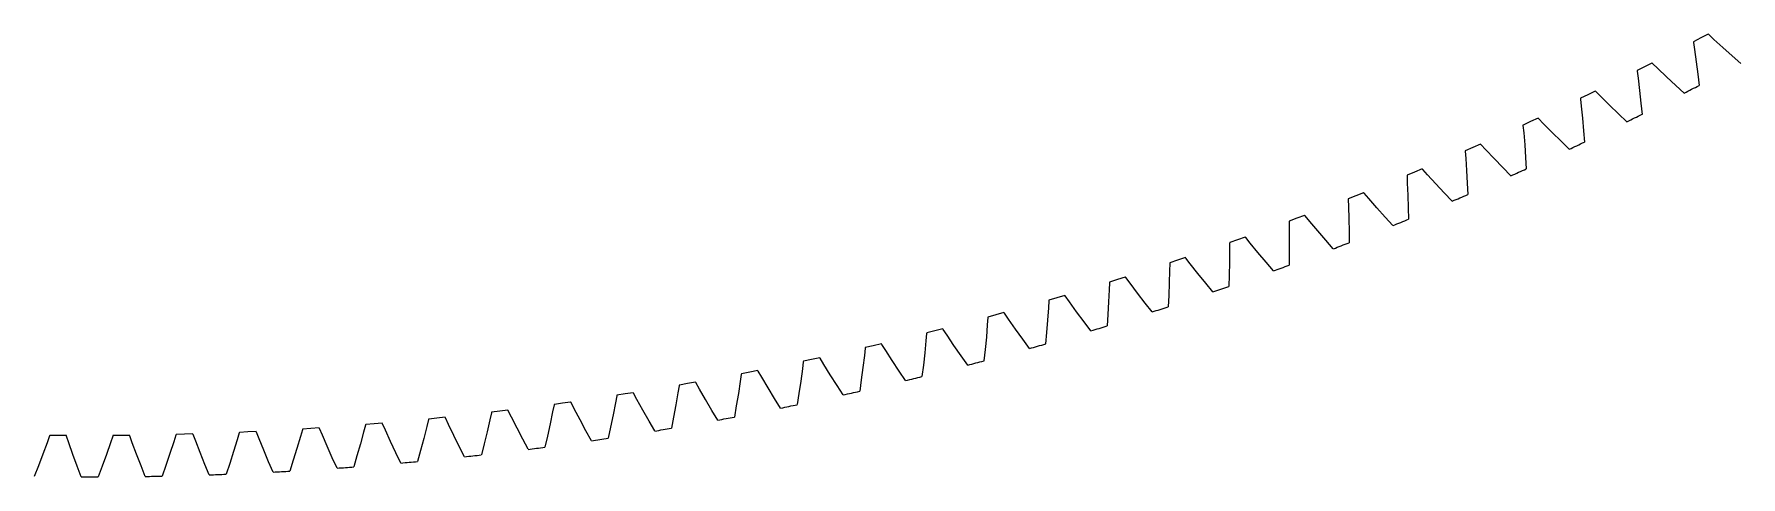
# Model space of a CAD drawing. Extents: x -220 to 220, y -220 to 220.
# Drawn here: x -3.5 to 103.5, y -219.7 to -191.9 of the extents above; entities that cross this region are included whole.
import ezdxf

# ---------------------------------------------------------------- set-up
doc = ezdxf.new("R2010")
doc.units = 0

msp = doc.modelspace()

# ---------------------------------------------------------------- linework, layer by layer
at = {"layer": 'layer0'}
for p, q in [((100.58, -192.42), (100.57, -192.43)), ((100.57, -192.43), (100.58, -192.46)), ((101.04, -192.18), (100.58, -192.42)), ((100.58, -192.46), (100.64, -192.91)), ((101.49, -191.94), (101.04, -192.18)), ((101.5, -191.94), (101.49, -191.94)), ((101.53, -191.96), (101.5, -191.94)), ((101.86, -192.27), (101.53, -191.96)), ((102.42, -192.78), (101.86, -192.27)), ((100.64, -192.91), (100.75, -193.67)), ((100.75, -193.67), (100.85, -194.45)), ((103.01, -193.31), (102.42, -192.78)), ((103.55, -193.78), (103.01, -193.31)), ((97.05, -194.22), (97.04, -194.23)), ((97.04, -194.23), (97.04, -194.27)), ((97.04, -194.27), (97.1, -194.71)), ((97.51, -193.99), (97.05, -194.22)), ((97.1, -194.71), (97.19, -195.47)), ((97.97, -193.76), (97.51, -193.99)), ((97.98, -193.76), (97.97, -193.76)), ((98, -193.78), (97.98, -193.76)), ((98.33, -194.1), (98, -193.78)), ((98.89, -194.62), (98.33, -194.1)), ((99.46, -195.16), (98.89, -194.62)), ((100.85, -194.45), (100.93, -195.16)), ((93.95, -195.74), (93.48, -195.96)), ((94.42, -195.52), (93.95, -195.74)), ((94.45, -195.54), (94.42, -195.52)), ((94.42, -195.52), (94.42, -195.52)), ((94.77, -195.86), (94.45, -195.54)), ((95.31, -196.4), (94.77, -195.86)), ((97.19, -195.47), (97.28, -196.26)), ((99.99, -195.64), (99.46, -195.16)), ((93.48, -195.96), (93.48, -195.97)), ((93.48, -195.97), (93.48, -196.01)), ((93.48, -196.01), (93.53, -196.45)), ((93.53, -196.45), (93.61, -197.22)), ((95.88, -196.94), (95.31, -196.4)), ((97.28, -196.26), (97.35, -196.97)), ((89.89, -197.64), (89.88, -197.65)), ((89.88, -197.65), (89.88, -197.68)), ((89.88, -197.68), (89.93, -198.13)), ((90.36, -197.42), (89.89, -197.64)), ((90.83, -197.21), (90.36, -197.42)), ((90.84, -197.21), (90.83, -197.21)), ((90.86, -197.23), (90.84, -197.21)), ((91.18, -197.56), (90.86, -197.23)), ((91.71, -198.1), (91.18, -197.56)), ((93.61, -197.22), (93.68, -198)), ((93.68, -198), (93.74, -198.71)), ((96.4, -197.43), (95.88, -196.94)), ((86.74, -199.04), (86.26, -199.25)), ((87.21, -198.84), (86.74, -199.04)), ((87.22, -198.84), (87.21, -198.84)), ((87.24, -198.86), (87.22, -198.84)), ((87.55, -199.19), (87.24, -198.86)), ((89.93, -198.13), (89.99, -198.89)), ((89.99, -198.89), (90.05, -199.68)), ((92.27, -198.66), (91.71, -198.1)), ((92.78, -199.16), (92.27, -198.66)), ((86.26, -199.25), (86.26, -199.26)), ((86.26, -199.26), (86.26, -199.29)), ((86.26, -199.29), (86.29, -199.74)), ((86.29, -199.74), (86.34, -200.5)), ((88.08, -199.75), (87.55, -199.19)), ((88.63, -200.31), (88.08, -199.75)), ((90.05, -199.68), (90.09, -200.39)), ((83.09, -200.59), (82.61, -200.79)), ((82.61, -200.79), (82.61, -200.8)), ((82.61, -200.8), (82.61, -200.83)), ((82.61, -200.83), (82.63, -201.28)), ((83.57, -200.39), (83.09, -200.59)), ((83.57, -200.4), (83.57, -200.39)), ((83.6, -200.42), (83.57, -200.4)), ((83.9, -200.76), (83.6, -200.42)), ((84.41, -201.32), (83.9, -200.76)), ((86.34, -200.5), (86.38, -201.29)), ((89.13, -200.82), (88.63, -200.31)), ((78.93, -202.27), (78.92, -202.31)), ((79.41, -202.08), (78.93, -202.27)), ((78.93, -202.27), (78.93, -202.27)), ((79.89, -201.89), (79.41, -202.08)), ((79.9, -201.89), (79.89, -201.89)), ((79.92, -201.91), (79.9, -201.89)), ((80.22, -202.25), (79.92, -201.91)), ((80.72, -202.83), (80.22, -202.25)), ((82.63, -201.28), (82.67, -202.05)), ((82.67, -202.05), (82.69, -202.84)), ((84.95, -201.9), (84.41, -201.32)), ((85.44, -202.42), (84.95, -201.9)), ((86.38, -201.29), (86.42, -202)), ((76.19, -203.31), (75.71, -203.49)), ((76.2, -203.32), (76.19, -203.31)), ((76.22, -203.34), (76.2, -203.32)), ((76.51, -203.69), (76.22, -203.34)), ((78.92, -202.31), (78.94, -202.76)), ((78.94, -202.76), (78.96, -203.52)), ((81.25, -203.42), (80.72, -202.83)), ((82.69, -202.84), (82.71, -203.55)), ((75.71, -203.49), (75.22, -203.67)), ((75.22, -203.67), (75.22, -203.68)), ((75.22, -203.68), (75.22, -203.71)), ((75.22, -203.71), (75.22, -204.17)), ((75.22, -204.17), (75.23, -204.93)), ((77.01, -204.27), (76.51, -203.69)), ((77.52, -204.87), (77.01, -204.27)), ((78.96, -203.52), (78.98, -204.31)), ((78.98, -204.31), (78.98, -205.02)), ((81.73, -203.94), (81.25, -203.42)), ((71.49, -205.02), (71.48, -205.05)), ((71.48, -205.05), (71.48, -205.51)), ((71.98, -204.84), (71.49, -205.01)), ((71.49, -205.01), (71.49, -205.02)), ((72.47, -204.67), (71.98, -204.84)), ((72.5, -204.7), (72.47, -204.67)), ((72.47, -204.67), (72.47, -204.67)), ((72.78, -205.05), (72.5, -204.7)), ((73.26, -205.64), (72.78, -205.05)), ((75.23, -204.93), (75.23, -205.72)), ((77.99, -205.4), (77.52, -204.87)), ((67.73, -206.32), (67.72, -206.78)), ((68.22, -206.12), (67.73, -206.29)), ((67.73, -206.29), (67.73, -206.29)), ((67.73, -206.29), (67.73, -206.32)), ((68.72, -205.96), (68.22, -206.12)), ((68.75, -205.99), (68.72, -205.96)), ((68.72, -205.96), (68.72, -205.96)), ((69.02, -206.34), (68.75, -205.99)), ((69.49, -206.95), (69.02, -206.34)), ((71.48, -206.27), (71.46, -207.06)), ((71.48, -205.51), (71.48, -206.27)), ((73.77, -206.25), (73.26, -205.64)), ((74.23, -206.79), (73.77, -206.25)), ((75.23, -205.72), (75.22, -206.43)), ((63.95, -207.53), (63.93, -207.98)), ((64.45, -207.33), (63.95, -207.49)), ((63.95, -207.49), (63.95, -207.5)), ((63.95, -207.5), (63.95, -207.53)), ((64.94, -207.18), (64.45, -207.33)), ((64.95, -207.18), (64.94, -207.18)), ((64.97, -207.21), (64.95, -207.18)), ((65.24, -207.57), (64.97, -207.21)), ((65.7, -208.18), (65.24, -207.57)), ((67.7, -207.54), (67.67, -208.33)), ((67.72, -206.78), (67.7, -207.54)), ((69.99, -207.56), (69.49, -206.95)), ((70.44, -208.11), (69.99, -207.56)), ((71.46, -207.06), (71.44, -207.77)), ((60.14, -208.66), (60.12, -209.11)), ((60.15, -208.63), (60.14, -208.66)), ((60.65, -208.48), (60.15, -208.62)), ((60.15, -208.62), (60.15, -208.63)), ((61.15, -208.33), (60.65, -208.48)), ((61.16, -208.34), (61.15, -208.33)), ((61.18, -208.36), (61.16, -208.34)), ((61.44, -208.73), (61.18, -208.36)), ((63.93, -207.98), (63.89, -208.74)), ((66.19, -208.81), (65.7, -208.18)), ((67.67, -208.33), (67.63, -209.04)), ((56.32, -209.72), (56.29, -210.17)), ((56.33, -209.69), (56.32, -209.72)), ((56.83, -209.55), (56.33, -209.69)), ((56.33, -209.69), (56.33, -209.69)), ((57.33, -209.41), (56.83, -209.55)), ((57.34, -209.42), (57.33, -209.41)), ((57.36, -209.44), (57.34, -209.42)), ((57.62, -209.82), (57.36, -209.44)), ((60.12, -209.11), (60.07, -209.88)), ((61.89, -209.35), (61.44, -208.73)), ((62.36, -209.98), (61.89, -209.35)), ((63.85, -209.53), (63.8, -210.24)), ((63.89, -208.74), (63.85, -209.53)), ((66.63, -209.36), (66.19, -208.81)), ((52.48, -210.72), (52.44, -211.17)), ((52.49, -210.69), (52.48, -210.72)), ((53, -210.55), (52.49, -210.68)), ((52.49, -210.68), (52.49, -210.69)), ((53.5, -210.43), (53, -210.55)), ((53.51, -210.43), (53.5, -210.43)), ((53.53, -210.46), (53.51, -210.43)), ((53.78, -210.83), (53.53, -210.46)), ((54.2, -211.47), (53.78, -210.83)), ((56.29, -210.17), (56.23, -210.94)), ((58.06, -210.44), (57.62, -209.82)), ((58.52, -211.08), (58.06, -210.44)), ((60.01, -210.66), (59.95, -211.37)), ((60.07, -209.88), (60.01, -210.66)), ((62.79, -210.55), (62.36, -209.98)), ((48.63, -211.64), (48.58, -212.09)), ((48.64, -211.6), (48.63, -211.61)), ((48.63, -211.61), (48.63, -211.64)), ((49.14, -211.49), (48.64, -211.6)), ((49.65, -211.37), (49.14, -211.49)), ((49.67, -211.4), (49.65, -211.37)), ((49.65, -211.37), (49.65, -211.37)), ((49.92, -211.78), (49.67, -211.4)), ((50.33, -212.42), (49.92, -211.78)), ((52.44, -211.17), (52.37, -211.93)), ((54.65, -212.12), (54.2, -211.47)), ((56.16, -211.72), (56.08, -212.43)), ((56.23, -210.94), (56.16, -211.72)), ((58.94, -211.66), (58.52, -211.08)), ((44.7, -212.94), (44.59, -213.7)), ((44.75, -212.49), (44.7, -212.94)), ((44.76, -212.46), (44.75, -212.49)), ((44.77, -212.46), (44.76, -212.46)), ((45.27, -212.35), (44.77, -212.46)), ((45.78, -212.24), (45.27, -212.35)), ((45.8, -212.27), (45.78, -212.24)), ((45.78, -212.24), (45.78, -212.24)), ((46.04, -212.66), (45.8, -212.27)), ((46.44, -213.31), (46.04, -212.66)), ((48.49, -212.85), (48.39, -213.63)), ((48.58, -212.09), (48.49, -212.85)), ((50.77, -213.08), (50.33, -212.42)), ((52.28, -212.71), (52.19, -213.42)), ((52.37, -211.93), (52.28, -212.71)), ((55.06, -212.7), (54.65, -212.12)), ((36.96, -213.99), (36.89, -214.43)), ((36.97, -213.96), (36.96, -213.99)), ((36.98, -213.95), (36.97, -213.96)), ((37.49, -213.86), (36.98, -213.95)), ((37.99, -213.77), (37.49, -213.86)), ((38, -213.77), (37.99, -213.77)), ((38.02, -213.8), (38, -213.77)), ((38.24, -214.2), (38.02, -213.8)), ((40.8, -213.72), (40.68, -214.48)), ((40.86, -213.28), (40.8, -213.72)), ((40.87, -213.24), (40.86, -213.28)), ((40.88, -213.24), (40.87, -213.24)), ((41.39, -213.14), (40.88, -213.24)), ((41.89, -213.04), (41.39, -213.14)), ((41.9, -213.05), (41.89, -213.04)), ((41.92, -213.07), (41.9, -213.05)), ((42.15, -213.46), (41.92, -213.07)), ((42.54, -214.12), (42.15, -213.46)), ((44.59, -213.7), (44.48, -214.48)), ((46.87, -213.97), (46.44, -213.31)), ((47.26, -214.57), (46.87, -213.97)), ((48.39, -213.63), (48.29, -214.34)), ((51.17, -213.67), (50.77, -213.08)), ((29.65, -215.09), (29.14, -215.16)), ((30.16, -215.02), (29.65, -215.09)), ((30.17, -215.02), (30.16, -215.02)), ((30.19, -215.05), (30.17, -215.02)), ((30.39, -215.45), (30.19, -215.05)), ((32.97, -215.07), (32.82, -215.82)), ((33.05, -214.63), (32.97, -215.07)), ((33.06, -214.6), (33.05, -214.63)), ((33.57, -214.51), (33.06, -214.59)), ((33.06, -214.59), (33.06, -214.6)), ((34.08, -214.43), (33.57, -214.51)), ((34.09, -214.43), (34.08, -214.43)), ((34.11, -214.46), (34.09, -214.43)), ((34.32, -214.86), (34.11, -214.46)), ((34.69, -215.53), (34.32, -214.86)), ((36.89, -214.43), (36.76, -215.19)), ((38.62, -214.86), (38.24, -214.2)), ((39.02, -215.54), (38.62, -214.86)), ((40.68, -214.48), (40.55, -215.26)), ((42.95, -214.79), (42.54, -214.12)), ((43.33, -215.4), (42.95, -214.79)), ((44.48, -214.48), (44.36, -215.18)), ((21.24, -216.11), (21.14, -216.55)), ((21.25, -216.08), (21.24, -216.11)), ((21.26, -216.08), (21.25, -216.08)), ((21.77, -216.03), (21.26, -216.08)), ((22.29, -215.97), (21.77, -216.03)), ((22.3, -215.98), (22.29, -215.97)), ((22.31, -216.01), (22.3, -215.98)), ((22.5, -216.42), (22.31, -216.01)), ((25.09, -216.13), (24.92, -216.88)), ((25.19, -215.69), (25.09, -216.13)), ((25.2, -215.66), (25.19, -215.69)), ((25.72, -215.59), (25.2, -215.65)), ((25.2, -215.65), (25.2, -215.66)), ((26.23, -215.53), (25.72, -215.59)), ((26.24, -215.54), (26.23, -215.53)), ((26.25, -215.56), (26.24, -215.54)), ((26.45, -215.97), (26.25, -215.56)), ((26.8, -216.65), (26.45, -215.97)), ((29.03, -215.64), (28.87, -216.39)), ((29.12, -215.19), (29.03, -215.64)), ((29.13, -215.16), (29.12, -215.19)), ((29.14, -215.16), (29.13, -215.16)), ((30.75, -216.13), (30.39, -215.45)), ((31.12, -216.82), (30.75, -216.13)), ((32.82, -215.82), (32.66, -216.6)), ((35.08, -216.22), (34.69, -215.53)), ((36.61, -215.96), (36.48, -216.66)), ((36.76, -215.19), (36.61, -215.96)), ((39.39, -216.15), (39.02, -215.54)), ((40.55, -215.26), (40.43, -215.96)), ((-2.52, -217.14), (-2.67, -217.57)), ((-2.51, -217.11), (-2.52, -217.14)), ((-2.5, -217.11), (-2.51, -217.11)), ((-1.98, -217.11), (-2.5, -217.11)), ((-1.47, -217.12), (-1.98, -217.11)), ((-1.46, -217.12), (-1.47, -217.12)), ((-1.45, -217.15), (-1.46, -217.12)), ((-1.3, -217.58), (-1.45, -217.15)), ((1.45, -217.15), (1.3, -217.58)), ((1.46, -217.12), (1.45, -217.15)), ((1.47, -217.12), (1.46, -217.12)), ((1.98, -217.11), (1.47, -217.12)), ((2.5, -217.11), (1.98, -217.11)), ((2.51, -217.11), (2.5, -217.11)), ((2.52, -217.14), (2.51, -217.11)), ((2.67, -217.57), (2.52, -217.14)), ((5.41, -217.09), (5.27, -217.52)), ((5.42, -217.06), (5.41, -217.09)), ((5.43, -217.05), (5.42, -217.06)), ((5.95, -217.04), (5.43, -217.05)), ((6.46, -217.02), (5.95, -217.04)), ((6.47, -217.03), (6.46, -217.02)), ((6.49, -217.06), (6.47, -217.03)), ((6.65, -217.48), (6.49, -217.06)), ((9.38, -216.95), (9.25, -217.39)), ((9.39, -216.92), (9.38, -216.95)), ((9.91, -216.89), (9.39, -216.92)), ((9.39, -216.92), (9.39, -216.92)), ((10.43, -216.87), (9.91, -216.89)), ((10.43, -216.88), (10.43, -216.87)), ((10.45, -216.9), (10.43, -216.88)), ((10.62, -217.32), (10.45, -216.9)), ((13.21, -217.18), (13, -217.92)), ((13.34, -216.75), (13.21, -217.18)), ((13.35, -216.72), (13.34, -216.75)), ((13.87, -216.68), (13.35, -216.71)), ((13.35, -216.71), (13.35, -216.72)), ((14.39, -216.64), (13.87, -216.68)), ((14.39, -216.65), (14.39, -216.64)), ((14.41, -216.68), (14.39, -216.65)), ((14.59, -217.09), (14.41, -216.68)), ((14.89, -217.79), (14.59, -217.09)), ((17.18, -216.9), (16.98, -217.64)), ((17.29, -216.47), (17.18, -216.9)), ((17.3, -216.44), (17.29, -216.47)), ((17.31, -216.43), (17.3, -216.44)), ((17.83, -216.39), (17.31, -216.43)), ((18.34, -216.34), (17.83, -216.39)), ((18.35, -216.35), (18.34, -216.34)), ((18.36, -216.38), (18.35, -216.35)), ((18.55, -216.79), (18.36, -216.38)), ((18.87, -217.49), (18.55, -216.79)), ((21.14, -216.55), (20.95, -217.3)), ((22.84, -217.11), (22.5, -216.42)), ((23.18, -217.81), (22.84, -217.11)), ((24.92, -216.88), (24.73, -217.64)), ((27.16, -217.35), (26.8, -216.65)), ((28.7, -217.16), (28.54, -217.85)), ((28.87, -216.39), (28.7, -217.16)), ((31.47, -217.44), (31.12, -216.82)), ((32.66, -216.6), (32.51, -217.29)), ((35.43, -216.83), (35.08, -216.22)), ((-2.94, -218.28), (-3.22, -219.02)), ((-2.67, -217.57), (-2.94, -218.28)), ((-1.05, -218.3), (-1.3, -217.58)), ((-0.78, -219.04), (-1.05, -218.3)), ((1.05, -218.3), (0.78, -219.04)), ((1.3, -217.58), (1.05, -218.3)), ((2.94, -218.28), (2.67, -217.57)), ((3.22, -219.02), (2.94, -218.28)), ((5.03, -218.24), (4.78, -218.99)), ((5.27, -217.52), (5.03, -218.24)), ((6.93, -218.19), (6.65, -217.48)), ((7.22, -218.93), (6.93, -218.19)), ((9.02, -218.12), (8.78, -218.87)), ((9.25, -217.39), (9.02, -218.12)), ((10.91, -218.03), (10.62, -217.32)), ((11.22, -218.76), (10.91, -218.03)), ((13, -217.92), (12.77, -218.67)), ((15.21, -218.52), (14.89, -217.79)), ((16.98, -217.64), (16.76, -218.4)), ((19.2, -218.2), (18.87, -217.49)), ((19.51, -218.84), (19.2, -218.2)), ((20.75, -218.06), (20.56, -218.75)), ((20.95, -217.3), (20.75, -218.06)), ((23.5, -218.45), (23.18, -217.81)), ((24.73, -217.64), (24.56, -218.33)), ((27.49, -217.98), (27.16, -217.35)), ((-3.22, -219.02), (-3.48, -219.68)), ((-0.53, -219.71), (-0.78, -219.04)), ((0.78, -219.04), (0.53, -219.71)), ((3.48, -219.68), (3.22, -219.02)), ((4.78, -218.99), (4.54, -219.66)), ((7.5, -219.58), (7.22, -218.93)), ((8.78, -218.87), (8.55, -219.54)), ((11.51, -219.41), (11.22, -218.76)), ((12.77, -218.67), (12.56, -219.35)), ((15.51, -219.16), (15.21, -218.52)), ((16.76, -218.4), (16.56, -219.08))]:
    msp.add_line(p, q, dxfattribs=at)
for start, end in [(297.0715, 297.3471), (296.025, 296.3006), (294.9785, 295.2541), (293.932, 294.2076), (292.8855, 293.1611), (291.839, 292.1145), (290.7924, 291.068), (289.7459, 290.0215), (288.6994, 288.975), (287.6529, 287.9285), (286.6064, 286.882), (285.5599, 285.8355), (284.5134, 284.789), (283.4669, 283.7424), (282.4203, 282.6959), (280.3273, 280.6029), (281.3738, 281.6494), (279.2808, 279.5564), (276.1413, 276.4169), (277.1878, 277.4634), (278.2343, 278.5099), (273.0017, 273.2773), (274.0483, 274.3238), (275.0948, 275.3704), (269.8622, 270.1378), (270.9087, 271.1843), (271.9552, 272.2308)]:
    msp.add_arc((0, 0), 219.71, start, end, dxfattribs=at)
at = {"layer": 'layer1'}
for p, q in [((100.58, -192.42), (100.57, -192.43)), ((100.57, -192.43), (100.58, -192.46)), ((101.04, -192.18), (100.58, -192.42)), ((100.58, -192.46), (100.64, -192.91)), ((101.49, -191.94), (101.04, -192.18)), ((101.5, -191.94), (101.49, -191.94)), ((101.53, -191.96), (101.5, -191.94)), ((101.86, -192.27), (101.53, -191.96)), ((102.42, -192.78), (101.86, -192.27)), ((100.64, -192.91), (100.75, -193.67)), ((100.75, -193.67), (100.85, -194.45)), ((103.01, -193.31), (102.42, -192.78)), ((103.55, -193.78), (103.01, -193.31)), ((97.05, -194.22), (97.04, -194.23)), ((97.04, -194.23), (97.04, -194.27)), ((97.04, -194.27), (97.1, -194.71)), ((97.51, -193.99), (97.05, -194.22)), ((97.1, -194.71), (97.19, -195.47)), ((97.97, -193.76), (97.51, -193.99)), ((97.98, -193.76), (97.97, -193.76)), ((98, -193.78), (97.98, -193.76)), ((98.33, -194.1), (98, -193.78)), ((98.89, -194.62), (98.33, -194.1)), ((99.46, -195.16), (98.89, -194.62)), ((100.85, -194.45), (100.93, -195.16)), ((93.95, -195.74), (93.48, -195.96)), ((94.42, -195.52), (93.95, -195.74)), ((94.45, -195.54), (94.42, -195.52)), ((94.42, -195.52), (94.42, -195.52)), ((94.77, -195.86), (94.45, -195.54)), ((95.31, -196.4), (94.77, -195.86)), ((97.19, -195.47), (97.28, -196.26)), ((99.99, -195.64), (99.46, -195.16)), ((93.48, -195.96), (93.48, -195.97)), ((93.48, -195.97), (93.48, -196.01)), ((93.48, -196.01), (93.53, -196.45)), ((93.53, -196.45), (93.61, -197.22)), ((95.88, -196.94), (95.31, -196.4)), ((97.28, -196.26), (97.35, -196.97)), ((89.89, -197.64), (89.88, -197.65)), ((89.88, -197.65), (89.88, -197.68)), ((89.88, -197.68), (89.93, -198.13)), ((90.36, -197.42), (89.89, -197.64)), ((90.83, -197.21), (90.36, -197.42)), ((90.84, -197.21), (90.83, -197.21)), ((90.86, -197.23), (90.84, -197.21)), ((91.18, -197.56), (90.86, -197.23)), ((91.71, -198.1), (91.18, -197.56)), ((93.61, -197.22), (93.68, -198)), ((93.68, -198), (93.74, -198.71)), ((96.4, -197.43), (95.88, -196.94)), ((86.74, -199.04), (86.26, -199.25)), ((87.21, -198.84), (86.74, -199.04)), ((87.22, -198.84), (87.21, -198.84)), ((87.24, -198.86), (87.22, -198.84)), ((87.55, -199.19), (87.24, -198.86)), ((89.93, -198.13), (89.99, -198.89)), ((89.99, -198.89), (90.05, -199.68)), ((92.27, -198.66), (91.71, -198.1)), ((92.78, -199.16), (92.27, -198.66)), ((86.26, -199.25), (86.26, -199.26)), ((86.26, -199.26), (86.26, -199.29)), ((86.26, -199.29), (86.29, -199.74)), ((86.29, -199.74), (86.34, -200.5)), ((88.08, -199.75), (87.55, -199.19)), ((88.63, -200.31), (88.08, -199.75)), ((90.05, -199.68), (90.09, -200.39)), ((83.09, -200.59), (82.61, -200.79)), ((82.61, -200.79), (82.61, -200.8)), ((82.61, -200.8), (82.61, -200.83)), ((82.61, -200.83), (82.63, -201.28)), ((83.57, -200.39), (83.09, -200.59)), ((83.57, -200.4), (83.57, -200.39)), ((83.6, -200.42), (83.57, -200.4)), ((83.9, -200.76), (83.6, -200.42)), ((84.41, -201.32), (83.9, -200.76)), ((86.34, -200.5), (86.38, -201.29)), ((89.13, -200.82), (88.63, -200.31)), ((78.93, -202.27), (78.92, -202.31)), ((79.41, -202.08), (78.93, -202.27)), ((78.93, -202.27), (78.93, -202.27)), ((79.89, -201.89), (79.41, -202.08)), ((79.9, -201.89), (79.89, -201.89)), ((79.92, -201.91), (79.9, -201.89)), ((80.22, -202.25), (79.92, -201.91)), ((80.72, -202.83), (80.22, -202.25)), ((82.63, -201.28), (82.67, -202.05)), ((82.67, -202.05), (82.69, -202.84)), ((84.95, -201.9), (84.41, -201.32)), ((85.44, -202.42), (84.95, -201.9)), ((86.38, -201.29), (86.42, -202)), ((76.19, -203.31), (75.71, -203.49)), ((76.2, -203.32), (76.19, -203.31)), ((76.22, -203.34), (76.2, -203.32)), ((76.51, -203.69), (76.22, -203.34)), ((78.92, -202.31), (78.94, -202.76)), ((78.94, -202.76), (78.96, -203.52)), ((81.25, -203.42), (80.72, -202.83)), ((82.69, -202.84), (82.71, -203.55)), ((75.71, -203.49), (75.22, -203.67)), ((75.22, -203.67), (75.22, -203.68)), ((75.22, -203.68), (75.22, -203.71)), ((75.22, -203.71), (75.22, -204.17)), ((75.22, -204.17), (75.23, -204.93)), ((77.01, -204.27), (76.51, -203.69)), ((77.52, -204.87), (77.01, -204.27)), ((78.96, -203.52), (78.98, -204.31)), ((78.98, -204.31), (78.98, -205.02)), ((81.73, -203.94), (81.25, -203.42)), ((71.49, -205.02), (71.48, -205.05)), ((71.48, -205.05), (71.48, -205.51)), ((71.98, -204.84), (71.49, -205.01)), ((71.49, -205.01), (71.49, -205.02)), ((72.47, -204.67), (71.98, -204.84)), ((72.5, -204.7), (72.47, -204.67)), ((72.47, -204.67), (72.47, -204.67)), ((72.78, -205.05), (72.5, -204.7)), ((73.26, -205.64), (72.78, -205.05)), ((75.23, -204.93), (75.23, -205.72)), ((77.99, -205.4), (77.52, -204.87)), ((67.73, -206.32), (67.72, -206.78)), ((68.22, -206.12), (67.73, -206.29)), ((67.73, -206.29), (67.73, -206.29)), ((67.73, -206.29), (67.73, -206.32)), ((68.72, -205.96), (68.22, -206.12)), ((68.75, -205.99), (68.72, -205.96)), ((68.72, -205.96), (68.72, -205.96)), ((69.02, -206.34), (68.75, -205.99)), ((69.49, -206.95), (69.02, -206.34)), ((71.48, -206.27), (71.46, -207.06)), ((71.48, -205.51), (71.48, -206.27)), ((73.77, -206.25), (73.26, -205.64)), ((74.23, -206.79), (73.77, -206.25)), ((75.23, -205.72), (75.22, -206.43)), ((63.95, -207.53), (63.93, -207.98)), ((64.45, -207.33), (63.95, -207.49)), ((63.95, -207.49), (63.95, -207.5)), ((63.95, -207.5), (63.95, -207.53)), ((64.94, -207.18), (64.45, -207.33)), ((64.95, -207.18), (64.94, -207.18)), ((64.97, -207.21), (64.95, -207.18)), ((65.24, -207.57), (64.97, -207.21)), ((65.7, -208.18), (65.24, -207.57)), ((67.7, -207.54), (67.67, -208.33)), ((67.72, -206.78), (67.7, -207.54)), ((69.99, -207.56), (69.49, -206.95)), ((70.44, -208.11), (69.99, -207.56)), ((71.46, -207.06), (71.44, -207.77)), ((60.14, -208.66), (60.12, -209.11)), ((60.15, -208.63), (60.14, -208.66)), ((60.65, -208.48), (60.15, -208.62)), ((60.15, -208.62), (60.15, -208.63)), ((61.15, -208.33), (60.65, -208.48)), ((61.16, -208.34), (61.15, -208.33)), ((61.18, -208.36), (61.16, -208.34)), ((61.44, -208.73), (61.18, -208.36)), ((63.93, -207.98), (63.89, -208.74)), ((66.19, -208.81), (65.7, -208.18)), ((67.67, -208.33), (67.63, -209.04)), ((56.32, -209.72), (56.29, -210.17)), ((56.33, -209.69), (56.32, -209.72)), ((56.83, -209.55), (56.33, -209.69)), ((56.33, -209.69), (56.33, -209.69)), ((57.33, -209.41), (56.83, -209.55)), ((57.34, -209.42), (57.33, -209.41)), ((57.36, -209.44), (57.34, -209.42)), ((57.62, -209.82), (57.36, -209.44)), ((60.12, -209.11), (60.07, -209.88)), ((61.89, -209.35), (61.44, -208.73)), ((62.36, -209.98), (61.89, -209.35)), ((63.85, -209.53), (63.8, -210.24)), ((63.89, -208.74), (63.85, -209.53)), ((66.63, -209.36), (66.19, -208.81)), ((52.48, -210.72), (52.44, -211.17)), ((52.49, -210.69), (52.48, -210.72)), ((53, -210.55), (52.49, -210.68)), ((52.49, -210.68), (52.49, -210.69)), ((53.5, -210.43), (53, -210.55)), ((53.51, -210.43), (53.5, -210.43)), ((53.53, -210.46), (53.51, -210.43)), ((53.78, -210.83), (53.53, -210.46)), ((54.2, -211.47), (53.78, -210.83)), ((56.29, -210.17), (56.23, -210.94)), ((58.06, -210.44), (57.62, -209.82)), ((58.52, -211.08), (58.06, -210.44)), ((60.01, -210.66), (59.95, -211.37)), ((60.07, -209.88), (60.01, -210.66)), ((62.79, -210.55), (62.36, -209.98)), ((48.63, -211.64), (48.58, -212.09)), ((48.64, -211.6), (48.63, -211.61)), ((48.63, -211.61), (48.63, -211.64)), ((49.14, -211.49), (48.64, -211.6)), ((49.65, -211.37), (49.14, -211.49)), ((49.67, -211.4), (49.65, -211.37)), ((49.65, -211.37), (49.65, -211.37)), ((49.92, -211.78), (49.67, -211.4)), ((50.33, -212.42), (49.92, -211.78)), ((52.44, -211.17), (52.37, -211.93)), ((54.65, -212.12), (54.2, -211.47)), ((56.16, -211.72), (56.08, -212.43)), ((56.23, -210.94), (56.16, -211.72)), ((58.94, -211.66), (58.52, -211.08)), ((44.7, -212.94), (44.59, -213.7)), ((44.75, -212.49), (44.7, -212.94)), ((44.76, -212.46), (44.75, -212.49)), ((44.77, -212.46), (44.76, -212.46)), ((45.27, -212.35), (44.77, -212.46)), ((45.78, -212.24), (45.27, -212.35)), ((45.8, -212.27), (45.78, -212.24)), ((45.78, -212.24), (45.78, -212.24)), ((46.04, -212.66), (45.8, -212.27)), ((46.44, -213.31), (46.04, -212.66)), ((48.49, -212.85), (48.39, -213.63)), ((48.58, -212.09), (48.49, -212.85)), ((50.77, -213.08), (50.33, -212.42)), ((52.28, -212.71), (52.19, -213.42)), ((52.37, -211.93), (52.28, -212.71)), ((55.06, -212.7), (54.65, -212.12)), ((36.96, -213.99), (36.89, -214.43)), ((36.97, -213.96), (36.96, -213.99)), ((36.98, -213.95), (36.97, -213.96)), ((37.49, -213.86), (36.98, -213.95)), ((37.99, -213.77), (37.49, -213.86)), ((38, -213.77), (37.99, -213.77)), ((38.02, -213.8), (38, -213.77)), ((38.24, -214.2), (38.02, -213.8)), ((40.8, -213.72), (40.68, -214.48)), ((40.86, -213.28), (40.8, -213.72)), ((40.87, -213.24), (40.86, -213.28)), ((40.88, -213.24), (40.87, -213.24)), ((41.39, -213.14), (40.88, -213.24)), ((41.89, -213.04), (41.39, -213.14)), ((41.9, -213.05), (41.89, -213.04)), ((41.92, -213.07), (41.9, -213.05)), ((42.15, -213.46), (41.92, -213.07)), ((42.54, -214.12), (42.15, -213.46)), ((44.59, -213.7), (44.48, -214.48)), ((46.87, -213.97), (46.44, -213.31)), ((47.26, -214.57), (46.87, -213.97)), ((48.39, -213.63), (48.29, -214.34)), ((51.17, -213.67), (50.77, -213.08)), ((29.65, -215.09), (29.14, -215.16)), ((30.16, -215.02), (29.65, -215.09)), ((30.17, -215.02), (30.16, -215.02)), ((30.19, -215.05), (30.17, -215.02)), ((30.39, -215.45), (30.19, -215.05)), ((32.97, -215.07), (32.82, -215.82)), ((33.05, -214.63), (32.97, -215.07)), ((33.06, -214.6), (33.05, -214.63)), ((33.57, -214.51), (33.06, -214.59)), ((33.06, -214.59), (33.06, -214.6)), ((34.08, -214.43), (33.57, -214.51)), ((34.09, -214.43), (34.08, -214.43)), ((34.11, -214.46), (34.09, -214.43)), ((34.32, -214.86), (34.11, -214.46)), ((34.69, -215.53), (34.32, -214.86)), ((36.89, -214.43), (36.76, -215.19)), ((38.62, -214.86), (38.24, -214.2)), ((39.02, -215.54), (38.62, -214.86)), ((40.68, -214.48), (40.55, -215.26)), ((42.95, -214.79), (42.54, -214.12)), ((43.33, -215.4), (42.95, -214.79)), ((44.48, -214.48), (44.36, -215.18)), ((21.24, -216.11), (21.14, -216.55)), ((21.25, -216.08), (21.24, -216.11)), ((21.26, -216.08), (21.25, -216.08)), ((21.77, -216.03), (21.26, -216.08)), ((22.29, -215.97), (21.77, -216.03)), ((22.3, -215.98), (22.29, -215.97)), ((22.31, -216.01), (22.3, -215.98)), ((22.5, -216.42), (22.31, -216.01)), ((25.09, -216.13), (24.92, -216.88)), ((25.19, -215.69), (25.09, -216.13)), ((25.2, -215.66), (25.19, -215.69)), ((25.72, -215.59), (25.2, -215.65)), ((25.2, -215.65), (25.2, -215.66)), ((26.23, -215.53), (25.72, -215.59)), ((26.24, -215.54), (26.23, -215.53)), ((26.25, -215.56), (26.24, -215.54)), ((26.45, -215.97), (26.25, -215.56)), ((26.8, -216.65), (26.45, -215.97)), ((29.03, -215.64), (28.87, -216.39)), ((29.12, -215.19), (29.03, -215.64)), ((29.13, -215.16), (29.12, -215.19)), ((29.14, -215.16), (29.13, -215.16)), ((30.75, -216.13), (30.39, -215.45)), ((31.12, -216.82), (30.75, -216.13)), ((32.82, -215.82), (32.66, -216.6)), ((35.08, -216.22), (34.69, -215.53)), ((36.61, -215.96), (36.48, -216.66)), ((36.76, -215.19), (36.61, -215.96)), ((39.39, -216.15), (39.02, -215.54)), ((40.55, -215.26), (40.43, -215.96)), ((-2.52, -217.14), (-2.67, -217.57)), ((-2.51, -217.11), (-2.52, -217.14)), ((-2.5, -217.11), (-2.51, -217.11)), ((-1.98, -217.11), (-2.5, -217.11)), ((-1.47, -217.12), (-1.98, -217.11)), ((-1.46, -217.12), (-1.47, -217.12)), ((-1.45, -217.15), (-1.46, -217.12)), ((-1.3, -217.58), (-1.45, -217.15)), ((1.45, -217.15), (1.3, -217.58)), ((1.46, -217.12), (1.45, -217.15)), ((1.47, -217.12), (1.46, -217.12)), ((1.98, -217.11), (1.47, -217.12)), ((2.5, -217.11), (1.98, -217.11)), ((2.51, -217.11), (2.5, -217.11)), ((2.52, -217.14), (2.51, -217.11)), ((2.67, -217.57), (2.52, -217.14)), ((5.41, -217.09), (5.27, -217.52)), ((5.42, -217.06), (5.41, -217.09)), ((5.43, -217.05), (5.42, -217.06)), ((5.95, -217.04), (5.43, -217.05)), ((6.46, -217.02), (5.95, -217.04)), ((6.47, -217.03), (6.46, -217.02)), ((6.49, -217.06), (6.47, -217.03)), ((6.65, -217.48), (6.49, -217.06)), ((9.38, -216.95), (9.25, -217.39)), ((9.39, -216.92), (9.38, -216.95)), ((9.91, -216.89), (9.39, -216.92)), ((9.39, -216.92), (9.39, -216.92)), ((10.43, -216.87), (9.91, -216.89)), ((10.43, -216.88), (10.43, -216.87)), ((10.45, -216.9), (10.43, -216.88)), ((10.62, -217.32), (10.45, -216.9)), ((13.21, -217.18), (13, -217.92)), ((13.34, -216.75), (13.21, -217.18)), ((13.35, -216.72), (13.34, -216.75)), ((13.87, -216.68), (13.35, -216.71)), ((13.35, -216.71), (13.35, -216.72)), ((14.39, -216.64), (13.87, -216.68)), ((14.39, -216.65), (14.39, -216.64)), ((14.41, -216.68), (14.39, -216.65)), ((14.59, -217.09), (14.41, -216.68)), ((14.89, -217.79), (14.59, -217.09)), ((17.18, -216.9), (16.98, -217.64)), ((17.29, -216.47), (17.18, -216.9)), ((17.3, -216.44), (17.29, -216.47)), ((17.31, -216.43), (17.3, -216.44)), ((17.83, -216.39), (17.31, -216.43)), ((18.34, -216.34), (17.83, -216.39)), ((18.35, -216.35), (18.34, -216.34)), ((18.36, -216.38), (18.35, -216.35)), ((18.55, -216.79), (18.36, -216.38)), ((18.87, -217.49), (18.55, -216.79)), ((21.14, -216.55), (20.95, -217.3)), ((22.84, -217.11), (22.5, -216.42)), ((23.18, -217.81), (22.84, -217.11)), ((24.92, -216.88), (24.73, -217.64)), ((27.16, -217.35), (26.8, -216.65)), ((28.7, -217.16), (28.54, -217.85)), ((28.87, -216.39), (28.7, -217.16)), ((31.47, -217.44), (31.12, -216.82)), ((32.66, -216.6), (32.51, -217.29)), ((35.43, -216.83), (35.08, -216.22)), ((-2.94, -218.28), (-3.22, -219.02)), ((-2.67, -217.57), (-2.94, -218.28)), ((-1.05, -218.3), (-1.3, -217.58)), ((-0.78, -219.04), (-1.05, -218.3)), ((1.05, -218.3), (0.78, -219.04)), ((1.3, -217.58), (1.05, -218.3)), ((2.94, -218.28), (2.67, -217.57)), ((3.22, -219.02), (2.94, -218.28)), ((5.03, -218.24), (4.78, -218.99)), ((5.27, -217.52), (5.03, -218.24)), ((6.93, -218.19), (6.65, -217.48)), ((7.22, -218.93), (6.93, -218.19)), ((9.02, -218.12), (8.78, -218.87)), ((9.25, -217.39), (9.02, -218.12)), ((10.91, -218.03), (10.62, -217.32)), ((11.22, -218.76), (10.91, -218.03)), ((13, -217.92), (12.77, -218.67)), ((15.21, -218.52), (14.89, -217.79)), ((16.98, -217.64), (16.76, -218.4)), ((19.2, -218.2), (18.87, -217.49)), ((19.51, -218.84), (19.2, -218.2)), ((20.75, -218.06), (20.56, -218.75)), ((20.95, -217.3), (20.75, -218.06)), ((23.5, -218.45), (23.18, -217.81)), ((24.73, -217.64), (24.56, -218.33)), ((27.49, -217.98), (27.16, -217.35)), ((-3.22, -219.02), (-3.48, -219.68)), ((-0.53, -219.71), (-0.78, -219.04)), ((0.78, -219.04), (0.53, -219.71)), ((3.48, -219.68), (3.22, -219.02)), ((4.78, -218.99), (4.54, -219.66)), ((7.5, -219.58), (7.22, -218.93)), ((8.78, -218.87), (8.55, -219.54)), ((11.51, -219.41), (11.22, -218.76)), ((12.77, -218.67), (12.56, -219.35)), ((15.51, -219.16), (15.21, -218.52)), ((16.76, -218.4), (16.56, -219.08))]:
    msp.add_line(p, q, dxfattribs=at)
for start, end in [(297.0715, 297.3471), (296.025, 296.3006), (294.9785, 295.2541), (293.932, 294.2076), (292.8855, 293.1611), (291.839, 292.1145), (290.7924, 291.068), (289.7459, 290.0215), (288.6994, 288.975), (287.6529, 287.9285), (286.6064, 286.882), (285.5599, 285.8355), (284.5134, 284.789), (283.4669, 283.7424), (282.4203, 282.6959), (280.3273, 280.6029), (281.3738, 281.6494), (279.2808, 279.5564), (276.1413, 276.4169), (277.1878, 277.4634), (278.2343, 278.5099), (273.0017, 273.2773), (274.0483, 274.3238), (275.0948, 275.3704), (269.8622, 270.1378), (270.9087, 271.1843), (271.9552, 272.2308)]:
    msp.add_arc((0, 0), 219.71, start, end, dxfattribs=at)

doc.saveas('drawing.dxf')
